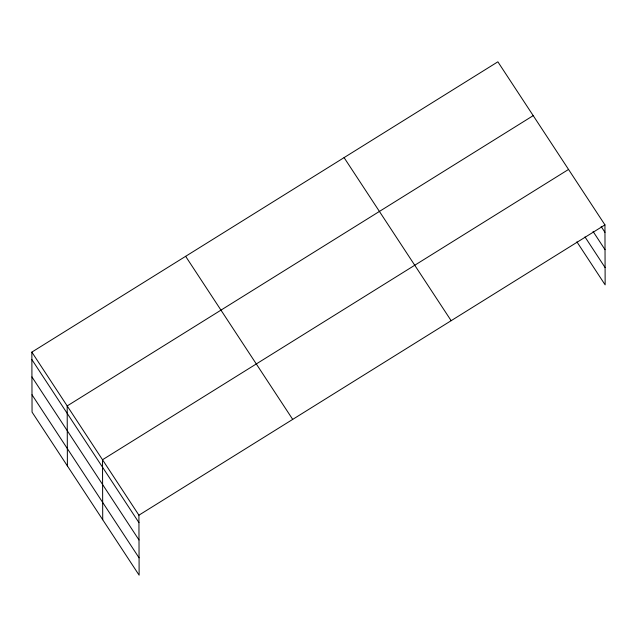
<?xml version="1.0" encoding="UTF-8"?>
<svg xmlns="http://www.w3.org/2000/svg" width="637" height="637" viewBox="0 0 637 637"><rect width="100%" height="100%" fill="white"/><g stroke="black" fill="none" stroke-linecap="round" stroke-linejoin="round"><path stroke-width="0.96" d="M31.85 352.118L138.914 515.19L139.129 575.187L32.057 412.115L31.85 352.118L497.871 61.813L604.943 224.885L605.15 284.882L576.899 241.845M533.209 115.631L67.18 405.936L67.395 465.926M568.538 169.442L102.517 459.747L102.724 519.744M138.914 515.19L604.943 224.885M601.161 226.541L604.967 232.338M593.071 231.47L605.031 249.672M584.989 236.924L605.086 267.54M344.084 157.618L451.155 320.69M185.638 256.321L292.702 419.393M31.874 359.571L138.946 522.643M31.938 376.913L139.001 539.977M32.001 394.773L139.065 557.845"/></g></svg>
